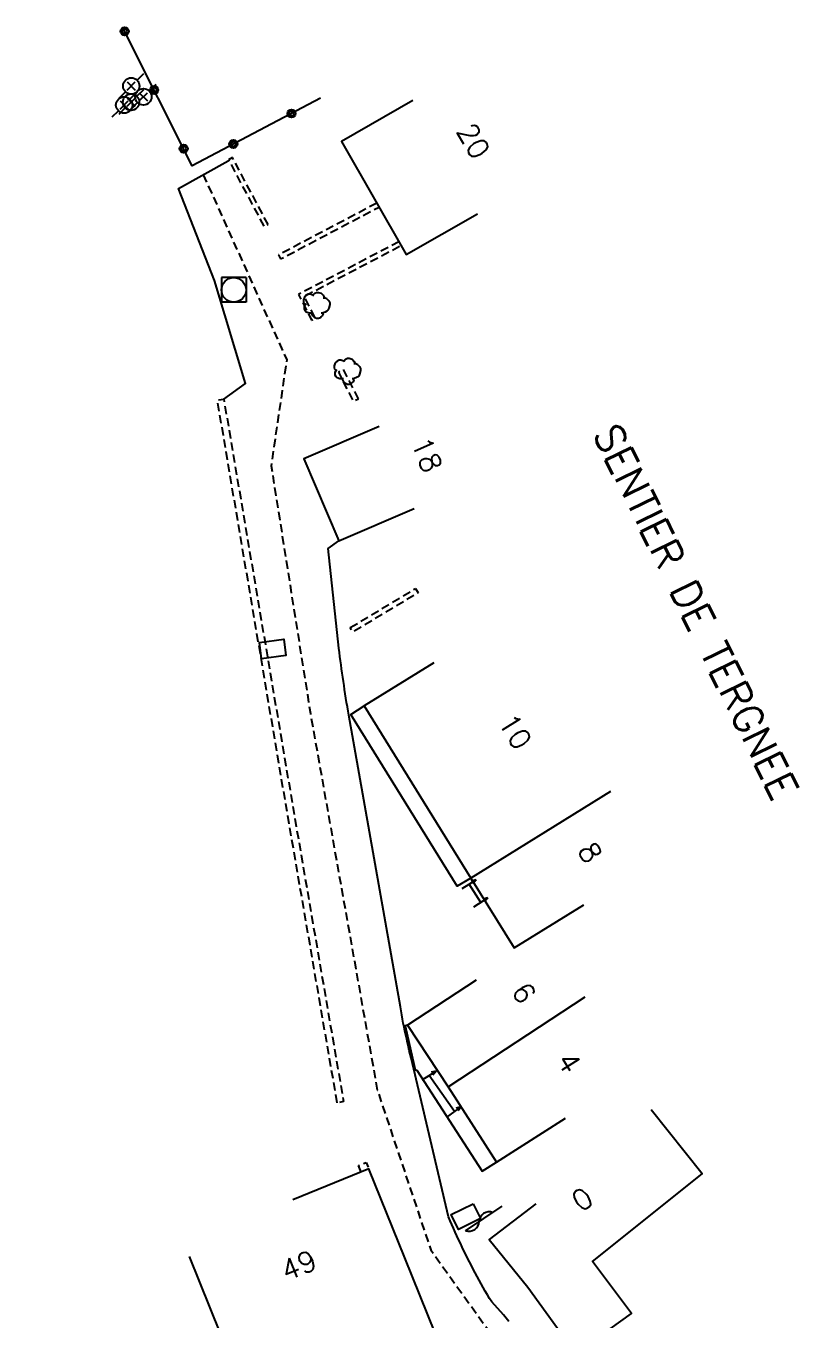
# Model space of a CAD drawing. Header units: millimetres. Extents: x 163999 to 165000, y 124000 to 125000.
# Drawn here: x 164240.1 to 164287.2, y 124150.6 to 124229.4 of the extents above; entities that cross this region are included whole.
import ezdxf
from ezdxf.enums import TextEntityAlignment as Align

# ---------------------------------------------------------------- set-up
doc = ezdxf.new("R2010")
doc.units = ezdxf.units.MM
doc.linetypes.add('DASHED', pattern=[0.75, 0.5, -0.25])
doc.layers.get('0').update_dxf_attribs({"linetype": 'CONTINUOUS'})
for name, color, linetype in [('W0001', 6, 'DASHED'), ('W0008', 7, 'CONTINUOUS'), ('W0017', 7, 'CONTINUOUS'), ('W0100', 7, 'CONTINUOUS'), ('W0105', 7, 'CONTINUOUS'), ('W0112', 1, 'DASHED'), ('W0300', 7, 'CONTINUOUS'), ('W0310', 3, 'CONTINUOUS'), ('W0322', 7, 'CONTINUOUS'), ('W0420', 7, 'CONTINUOUS'), ('W0454', 7, 'CONTINUOUS'), ('W0989', 7, 'CONTINUOUS'), ('W0991', 7, 'CONTINUOUS'), ('W1102', 7, 'CONTINUOUS'), ('W1471', 7, 'CONTINUOUS')]:
    doc.layers.add(name, color=color, linetype=linetype)
doc.styles.get("Standard").update_dxf_attribs({"font": 'romans.shx', "width": 0.85})

# ---------------------------------------------------------------- blocks, each defined once
blk = doc.blocks.new('t322o')
at = {"color": 0, "linetype": 'Continuous'}
for radius in [0.25, 0.15]:
    blk.add_circle((0, 0), radius, dxfattribs=at)
blk = doc.blocks.new('t310o')
at = {"color": 0, "linetype": 'Continuous'}
for centre, start, end in [((-0.5, 0.375), 216.8699, 323.1304), ((0.5, -0.375), 36.8699, 143.1303)]:
    blk.add_arc(centre, 0.625, start, end, dxfattribs=at)
blk = doc.blocks.new('t105o')
for p, q in [((-0.5, 0), (0.5, 0)), ((0.5, 0), (0.2, 0.1)), ((0.5, 0), (0.2, -0.1))]:
    blk.add_line(p, q)
blk = doc.blocks.new('T1471')
at = {"color": 0, "linetype": 'Continuous', "flags": 128}
blk.add_lwpolyline([(-0.75, -0.5), (-0.75, 0.5), (0.75, 0.5), (0.75, -0.5), (-0.75, -0.5)], dxfattribs=at)
blk = doc.blocks.new('T454')
for p, q in [((-0.25, 0.25), (0.25, -0.25)), ((-0.25, -0.25), (0.25, 0.25)), ((0.75, 0.75), (0.375, 0.375)), ((-0.375, -0.375), (-0.75, -0.75))]:
    blk.add_line(p, q)
blk.add_ellipse((0, 0), major_axis=(0.354, 0.354), ratio=1, start_param=5.497787, end_param=11.780972)
blk = doc.blocks.new('T420')
for p, q in [((0.75, 0.75), (-0.75, 0.75)), ((-0.75, 0.75), (-0.75, -0.75)), ((0.75, 0.75), (0.75, -0.75)), ((0.75, -0.75), (-0.75, -0.75))]:
    blk.add_line(p, q)
blk.add_ellipse((0, 0), major_axis=(-0.53, 0.53), ratio=1, start_param=3.926991, end_param=10.210176)
blk = doc.blocks.new('T300')
for p, q in [((-0.171, 0.743), (-0.057, 0.8)), ((-0.057, 0.8), (0.057, 0.8)), ((0.057, 0.8), (0.229, 0.743)), ((-0.8, 0.514), (-0.857, 0.343)), ((-0.857, 0.343), (-0.857, 0.171)), ((-0.857, 0.171), (-0.743, 0.057)), ((-0.686, 0.629), (-0.8, 0.514)), ((-0.8, -0.057), (-0.743, 0.057)), ((-0.743, 0.057), (-0.686, 0.114)), ((-0.571, 0.686), (-0.686, 0.629)), ((-0.457, 0.686), (-0.571, 0.686)), ((-0.286, 0.629), (-0.457, 0.686)), ((-0.286, 0.629), (-0.171, 0.743)), ((-0.229, 0.571), (-0.286, 0.629)), ((0.229, 0.743), (0.343, 0.629)), ((0.343, 0.629), (0.4, 0.514)), ((0.457, 0.457), (0.343, 0.457)), ((0.4, 0.514), (0.4, 0.457)), ((0.571, 0.4), (0.457, 0.457)), ((0.571, 0.4), (0.686, 0.286)), ((0.686, 0.286), (0.743, 0.171)), ((0.743, 0.057), (0.686, -0.171)), ((0.743, 0.171), (0.743, 0.057)), ((-0.8, -0.171), (-0.8, -0.057)), ((-0.8, -0.229), (-0.8, -0.171)), ((-0.743, -0.343), (-0.8, -0.229)), ((-0.686, -0.4), (-0.743, -0.343)), ((-0.514, -0.457), (-0.686, -0.4)), ((-0.4, -0.457), (-0.514, -0.457)), ((-0.4, -0.457), (-0.343, -0.457)), ((-0.343, -0.457), (-0.343, -0.4)), ((-0.343, -0.514), (-0.343, -0.457)), ((-0.286, -0.629), (-0.343, -0.514)), ((-0.171, -0.743), (-0.286, -0.629)), ((-0.057, -0.8), (-0.171, -0.743)), ((0.171, -0.743), (0.057, -0.8)), ((0.229, -0.686), (0.171, -0.743)), ((0.286, -0.457), (0.229, -0.457)), ((0.286, -0.629), (0.229, -0.686)), ((0.457, -0.4), (0.286, -0.457)), ((0.343, -0.514), (0.286, -0.629)), ((0.343, -0.514), (0.343, -0.457)), ((0.571, -0.343), (0.457, -0.4)), ((0.629, -0.286), (0.571, -0.343)), ((0.686, -0.171), (0.629, -0.286)), ((0.057, -0.8), (-0.057, -0.8))]:
    blk.add_line(p, q)

msp = doc.modelspace()

# ---------------------------------------------------------------- linework, layer by layer
at = {"layer": 'W0001', "flags": 128}
msp.add_lwpolyline([(164250.946, 124220.3), (164256.029, 124209.023), (164255.082, 124202.565), (164257.473, 124187.473), (164261.553, 124164.52), (164264.811, 124154.78), (164268.259, 124149.976)], dxfattribs=at)
at = {"layer": 'W0008', "flags": 128}
for points in [[(164252.196, 124206.626), (164253.513, 124207.581), (164251.624, 124213.847), (164249.434, 124219.455), (164252.459, 124221.145), (164252.5, 124221.17)], [(164269.25, 124150.83), (164268.526, 124151.619), (164268.386, 124151.828), (164268.258, 124152.047), (164268.132, 124152.266), (164268.007, 124152.487), (164267.884, 124152.708), (164267.762, 124152.93), (164267.641, 124153.153), (164267.522, 124153.376), (164267.404, 124153.6), (164267.287, 124153.825), (164267.172, 124154.05), (164267.058, 124154.276), (164266.945, 124154.502), (164266.834, 124154.729), (164266.723, 124154.956), (164266.614, 124155.184), (164266.506, 124155.412), (164266.399, 124155.641), (164266.293, 124155.871), (164266.188, 124156.101), (164266.085, 124156.331), (164265.983, 124156.563), (164265.882, 124156.794), (164263.617, 124166.493), (164263.557, 124166.716), (164263.5, 124166.94), (164263.445, 124167.165), (164263.392, 124167.39), (164263.342, 124167.616), (164263.289, 124167.862), (164263.237, 124168.108), (164263.187, 124168.354), (164263.138, 124168.601), (164263.091, 124168.848), (164263.046, 124169.096), (164263.002, 124169.343), (164262.96, 124169.591), (164259.82, 124187.359), (164259.774, 124187.619), (164259.729, 124187.879), (164259.685, 124188.139), (164259.643, 124188.4), (164259.602, 124188.66), (164259.561, 124188.921), (164259.523, 124189.173), (164259.486, 124189.425), (164259.45, 124189.677), (164259.414, 124189.928), (164259.379, 124190.18), (164259.344, 124190.433), (164259.31, 124190.685), (164259.277, 124190.937), (164259.244, 124191.189), (164259.212, 124191.442), (164258.551, 124197.515), (164259.213, 124197.985)], [(164269.568, 124150.413), (164269.407, 124150.62), (164269.25, 124150.83)]]:
    msp.add_lwpolyline(points, dxfattribs=at)
at = {"layer": 'W0017', "flags": 128}
for points in [[(164275.756, 124182.711), (164267.259, 124177.439), (164266.413, 124176.942), (164259.949, 124187.412), (164260.751, 124187.927)], [(164263.401, 124168.477), (164263.259, 124168.436), (164263.855, 124165.755), (164263.966, 124165.74), (164267.947, 124159.589), (164268.815, 124160.119)]]:
    msp.add_lwpolyline(points, dxfattribs=at)
at = {"layer": 'W0100', "flags": 128}
for points in [[(164263.71, 124224.811), (164259.371, 124222.326), (164263.316, 124215.437), (164267.655, 124217.922)], [(164261.666, 124204.95), (164257.071, 124202.978), (164259.213, 124197.985), (164263.808, 124199.956)], [(164264.999, 124190.563), (164260.751, 124187.927), (164267.259, 124177.439), (164269.895, 124173.18), (164274.147, 124175.811)], [(164267.866, 124175.959), (164267.158, 124177.071)], [(164267.58, 124171.221), (164263.401, 124168.477), (164265.866, 124164.722), (164268.815, 124160.119), (164273.025, 124162.816)], [(164266.251, 124163.212), (164264.72, 124165.415)], [(164270.729, 124152.514), (164273.657, 124148.461), (164277.035, 124150.901), (164274.66, 124154.073), (164281.354, 124159.416), (164278.235, 124163.324)], [(164263.231, 124154.294), (164261.03, 124159.718), (164256.397, 124157.839)], [(164271.21, 124157.587), (164268.366, 124155.413), (164270.729, 124152.514)], [(164240.134, 124143.06), (164242.027, 124138.432), (164246.221, 124140.148), (164254.502, 124143.498), (164253.852, 124145.105), (164265.107, 124149.659), (164263.231, 124154.294)]]:
    msp.add_lwpolyline(points, dxfattribs=at)
at = {"layer": 'W0112', "flags": 128}
for points in [[(164254.899, 124217.258), (164252.723, 124221.345), (164252.477, 124221.213), (164254.653, 124217.127)], [(164260.406, 124206.651), (164259.501, 124208.427), (164259.182, 124208.265), (164260.087, 124206.489)], [(164259.107, 124163.749), (164256.036, 124181.603), (164251.808, 124206.56), (164252.196, 124206.626), (164256.424, 124181.669), (164259.495, 124163.816)], [(164259.907, 124192.702), (164263.881, 124195.09), (164264.043, 124194.821), (164260.069, 124192.433)]]:
    msp.add_lwpolyline(points, close=True, dxfattribs=at)
for points in [[(164261.524, 124218.566), (164255.529, 124215.407), (164255.656, 124215.165), (164261.66, 124218.328)], [(164262.872, 124216.213), (164256.742, 124212.998), (164257.551, 124211.443), (164257.782, 124211.563), (164257.093, 124212.888), (164263.001, 124215.986)], [(164260.559, 124159.527), (164260.406, 124159.927), (164260.88, 124160.109), (164261.03, 124159.718)]]:
    msp.add_lwpolyline(points, dxfattribs=at)
at = {"layer": 'W0310', "flags": 128}
msp.add_lwpolyline([(164266.933, 124155.947), (164269.152, 124157.453)], dxfattribs=at)
at = {"layer": 'W0322', "flags": 128}
msp.add_lwpolyline([(164258.097, 124224.955), (164250.27, 124220.848), (164246.111, 124229.121)], dxfattribs=at)
at = {"layer": 'W1102', "flags": 128}
for points in [[(164265.866, 124164.722), (164274.225, 124170.211)], [(164253.852, 124145.105), (164250.101, 124154.375)]]:
    msp.add_lwpolyline(points, dxfattribs=at)

# ---------------------------------------------------------------- block references
at = {"layer": 'W0105'}
for p, rotation in [((164267.158, 124177.071), 31.3837643519977), ((164267.866, 124175.959), 32.25085015422931), ((164264.72, 124165.415), 32.08562092485884), ((164266.251, 124163.212), 35.74378393102056)]:
    msp.add_blockref('t105o', p, dxfattribs=dict(at, rotation=rotation))
at = {"layer": 'W0300'}
for p in [(164257.912, 124212.328), (164259.789, 124208.316)]:
    msp.add_blockref('T300', p, dxfattribs=at)
at = {"layer": 'W0310', "rotation": 34.15881772970724}
msp.add_blockref('t310o', (164267.76, 124156.509), dxfattribs=at)
at = {"layer": 'W0322'}
for p, rotation in [((164246.155, 124229.032), 116.6888743730921), ((164247.952, 124225.458), 116.6888743730921), ((164256.326, 124224.026), 207.6848958086202), ((164252.784, 124222.168), 207.6848958086202), ((164249.749, 124221.885), 116.6888743730921)]:
    msp.add_blockref('t322o', p, dxfattribs=dict(at, rotation=rotation))
at = {"layer": 'W0420'}
msp.add_blockref('T420', (164252.803, 124213.279), dxfattribs=at)
at = {"layer": 'W0454'}
for p in [(164246.555, 124225.702), (164246.548, 124224.72), (164247.298, 124225.046), (164246.125, 124224.545)]:
    msp.add_blockref('T454', p, dxfattribs=at)
at = {"layer": 'W1471'}
for p, rotation in [((164255.174, 124191.395), 7.505502419343801), ((164266.949, 124156.813), 206.0892361886143)]:
    msp.add_blockref('T1471', p, dxfattribs=dict(at, rotation=rotation))

# ---------------------------------------------------------------- texts
at = {"layer": 'W0989'}
msp.add_text('SENTIER DE TERGNEE', height=1.75, rotation=296.10052, dxfattribs=at).set_placement((164280.969, 124193.661), align=Align.MIDDLE)
at = {"layer": 'W0991'}
for s, rotation, p in [('20', 299.7983, (164267.418, 124222.36)), ('18', 293.22158, (164264.575, 124203.241)), ('10', 301.82226, (164269.953, 124186.374)), ('8', 301.75347, (164274.53, 124178.993)), ('6', 303.29315, (164270.485, 124170.442)), ('4', 302.64656, (164273.235, 124166.197)), ('0', 37.56382, (164274.044, 124157.872)), ('49', 22.13783, (164256.769, 124153.849))]:
    msp.add_text(s, height=1.25, rotation=rotation, dxfattribs=at).set_placement(p, align=Align.MIDDLE)

doc.saveas('drawing.dxf')
